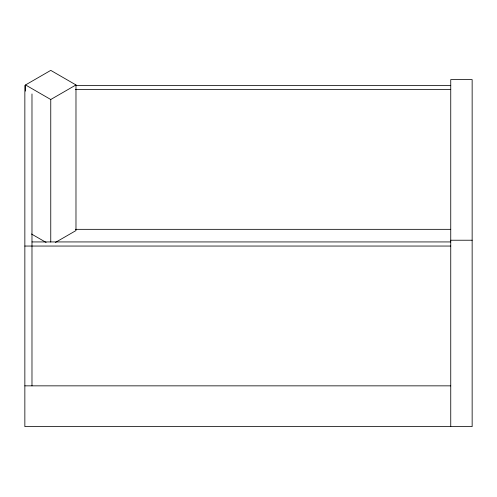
<?xml version="1.0" encoding="UTF-8"?>
<svg xmlns="http://www.w3.org/2000/svg" width="497" height="497" viewBox="0 0 497 497"><rect width="100%" height="100%" fill="white"/><g stroke="black" fill="none" stroke-linecap="round" stroke-linejoin="round"><path stroke-width="0.75" d="M25.533 91.137L25.533 84.944L50.756 70.381L75.979 84.944L75.979 230.565L55.403 242.443M25.533 84.944L50.756 99.506L75.979 84.944M75.414 85.416L450.748 85.416M75.414 89.535L450.748 89.535M75.414 229.334L450.748 229.334M450.748 240.225L472.15 240.225M31.982 241.933L450.748 241.933M24.85 246.052L450.748 246.052M24.85 385.846L450.748 385.846M31.51 234.012L46.109 242.443M450.748 426.619L450.748 79.595L472.15 79.595L472.15 426.619L24.85 426.619L24.85 85.416M50.756 99.506L50.756 242.027M31.982 93.952L31.982 385.846"/></g></svg>
